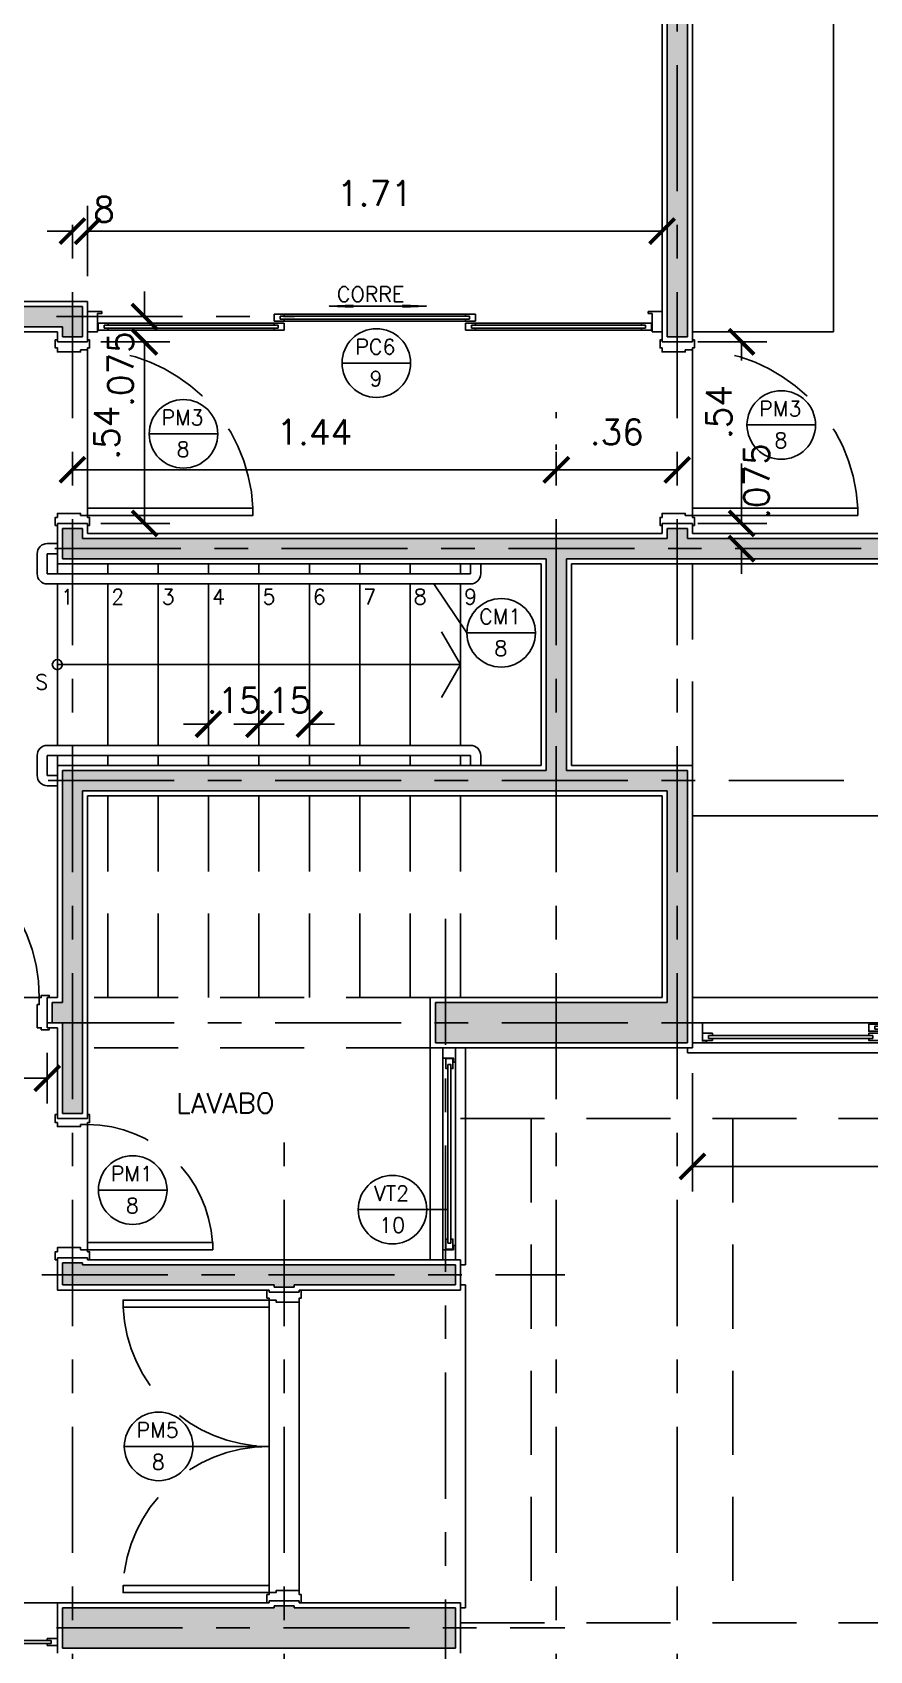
# Model space of a CAD drawing. Header units: millimetres. Extents: x 128 to 761, y 122 to 191.
# Drawn here: x 142.044 to 144.536, y 126.81 to 131.623 of the extents above; entities that cross this region are included whole.
import ezdxf

# ---------------------------------------------------------------- set-up
doc = ezdxf.new("R2010")
doc.units = ezdxf.units.MM
doc.linetypes.add('CENTER', pattern=[0.6, 0.375, -0.075, 0.075, -0.075])
doc.linetypes.add('HIDDEN', pattern=[0.375, 0.25, -0.125])
for name, color, linetype in [('ALV', 5, 'Continuous'), ('CAIX', 2, 'Continuous'), ('CAIXN', 7, 'Continuous'), ('COTAS', 1, 'Continuous'), ('EIXOS', 141, 'CENTER'), ('LPROJ', 7, 'HIDDEN'), ('LVISTA02', 1, 'Continuous'), ('NOTAS', 2, 'Continuous'), ('REVEST', 2, 'Continuous'), ('SOLID', 8, 'Continuous'), ('TEXT', 3, 'Continuous')]:
    doc.layers.add(name, color=color, linetype=linetype)
doc.styles.add('60-50', font='romans.shx', dxfattribs={"height": 0.075})
doc.styles.add('80-50', font='romans.shx', dxfattribs={"height": 0.1})
doc.dimstyles.new('50', dxfattribs={"dimtxt": 0.1, "dimasz": 2.5, "dimexe": 1.25, "dimexo": 0.625, "dimgap": 0.075, "dimtad": 1, "dimzin": 0, "dimdsep": 46, "dimtxsty": '60-50', "dimcen": 2.5, "dimclrt": 3, "dimadec": 0, "dimazin": 0, "dimtfac": 1, "dimtmove": 0, "dimatfit": 3, "dimfxl": 1, "dimarcsym": 0})

# ---------------------------------------------------------------- blocks, each defined once
blk = doc.blocks.new('*D2')
at = {"layer": 'COTAS', "color": 0, "lineweight": -2}
blk.add_arc((150.1285, 124.9121), 0.5033, 98.5467, 171.4533, dxfattribs=at)
at = {"layer": 'COTAS', "color": 0}
for points in [[(150.0528, 125.4222), (150.0546, 125.3973), (150.1285, 125.4154)], [(149.6433, 124.986), (149.6184, 124.9878), (149.6252, 124.9121)]]:
    blk.add_solid(points, dxfattribs=at)
at = {"layer": 'DEFPOINTS', "color": 0}
for p in [(150.1285, 130.8221), (149.8769, 125.3479), (150.1285, 125.0021), (131.1685, 124.9121), (150.1285, 124.9121)]:
    blk.add_point(p, dxfattribs=at)
at = {"layer": 'COTAS', "color": 3, "insert": (149.6931, 125.3475), "char_height": 0.075, "attachment_point": 5, "rotation": 45, "style": '60-50'}
blk.add_mtext('90.00°', dxfattribs=at)
blk = doc.blocks.new('_ARCHTICK')
at = {"color": 0, "linetype": 'ByBlock', "const_width": 0.15}
blk.add_lwpolyline([(-0.5, -0.5), (0.5, 0.5)], dxfattribs=at)
blk = doc.blocks.new('*D122')
at = {"layer": 'COTAS', "color": 0, "lineweight": -2}
for p, q in [((142.2085, 130.8971), (142.2085, 131.1063)), ((143.9185, 131.0313), (142.2085, 131.0313))]:
    blk.add_line(p, q, dxfattribs=at)
at = {"layer": 'DEFPOINTS', "color": 0}
for p in [(142.2085, 131.0313), (142.2085, 130.8221), (143.9185, 130.7921)]:
    blk.add_point(p, dxfattribs=at)
at = {"layer": 'COTAS', "color": 0, "lineweight": -2, "xscale": 0.075, "yscale": 0.075, "zscale": 0.075, "rotation": 180}
blk.add_blockref('_ARCHTICK', (142.2085, 131.0313), dxfattribs=at)
at = {"layer": 'COTAS', "color": 0, "lineweight": -2, "xscale": 0.075, "yscale": 0.075, "zscale": 0.075}
blk.add_blockref('_ARCHTICK', (143.9185, 131.0313), dxfattribs=at)
at = {"layer": 'COTAS', "color": 3, "insert": (143.0635, 131.1438), "char_height": 0.075, "attachment_point": 5, "style": '60-50'}
blk.add_mtext('1.71', dxfattribs=at)
blk = doc.blocks.new('*D123')
at = {"layer": 'COTAS', "color": 0, "lineweight": -2}
for p, q in [((142.1635, 131.0313), (142.0885, 131.0313)), ((142.2085, 131.0313), (142.2835, 131.0313))]:
    blk.add_line(p, q, dxfattribs=at)
at = {"layer": 'DEFPOINTS', "color": 0}
for p in [(142.1635, 131.0313), (142.1635, 131.0313), (142.2085, 130.8221)]:
    blk.add_point(p, dxfattribs=at)
at = {"layer": 'COTAS', "color": 0, "lineweight": -2, "xscale": 0.075, "yscale": 0.075, "zscale": 0.075}
blk.add_blockref('_ARCHTICK', (142.1635, 131.0313), dxfattribs=at)
at = {"layer": 'COTAS', "color": 0, "lineweight": -2, "xscale": 0.075, "yscale": 0.075, "zscale": 0.075, "rotation": 180}
blk.add_blockref('_ARCHTICK', (142.2085, 131.0313), dxfattribs=at)
at = {"layer": 'COTAS', "color": 3, "insert": (142.2575, 131.0959), "char_height": 0.075, "attachment_point": 5, "style": '60-50'}
blk.add_mtext('8', dxfattribs=at)
blk = doc.blocks.new('*D126')
at = {"layer": 'COTAS', "color": 0, "lineweight": -2}
for p, q in [((142.378, 130.7771), (142.378, 130.8521)), ((142.2479, 130.7021), (142.453, 130.7021)), ((142.378, 130.7021), (142.378, 130.6271))]:
    blk.add_line(p, q, dxfattribs=at)
at = {"layer": 'DEFPOINTS', "color": 0}
for p in [(142.3686, 130.7771), (142.1729, 130.7021), (142.378, 130.7021)]:
    blk.add_point(p, dxfattribs=at)
at = {"layer": 'COTAS', "color": 0, "lineweight": -2, "xscale": 0.075, "yscale": 0.075, "zscale": 0.075}
for p, rotation in [((142.378, 130.7771), 270), ((142.378, 130.7021), 90)]:
    blk.add_blockref('_ARCHTICK', p, dxfattribs=dict(at, rotation=rotation))
at = {"layer": 'COTAS', "color": 3, "insert": (142.3067, 130.621), "char_height": 0.075, "attachment_point": 5, "rotation": 90, "style": '60-50'}
blk.add_mtext('.075', dxfattribs=at)
blk = doc.blocks.new('*D127')
at = {"layer": 'COTAS', "color": 0, "lineweight": -2}
for p, q in [((142.378, 130.7021), (142.378, 130.1621)), ((142.2479, 130.1621), (142.453, 130.1621))]:
    blk.add_line(p, q, dxfattribs=at)
at = {"layer": 'DEFPOINTS', "color": 0}
for p in [(142.1729, 130.7021), (142.1729, 130.1621), (142.378, 130.1621)]:
    blk.add_point(p, dxfattribs=at)
at = {"layer": 'COTAS', "color": 0, "lineweight": -2, "xscale": 0.075, "yscale": 0.075, "zscale": 0.075}
for p, rotation in [((142.378, 130.7021), 90), ((142.378, 130.1621), 270)]:
    blk.add_blockref('_ARCHTICK', p, dxfattribs=dict(at, rotation=rotation))
at = {"layer": 'COTAS', "color": 3, "insert": (142.2655, 130.4321), "char_height": 0.075, "attachment_point": 5, "rotation": 90, "style": '60-50'}
blk.add_mtext('.54', dxfattribs=at)
blk = doc.blocks.new('*D128')
at = {"layer": 'COTAS', "color": 0, "lineweight": -2}
for p, q in [((144.0247, 130.7021), (144.2298, 130.7021)), ((144.1548, 130.7021), (144.1548, 130.647)), ((144.1548, 130.1621), (144.1548, 130.3399)), ((144.0247, 130.1621), (144.2298, 130.1621))]:
    blk.add_line(p, q, dxfattribs=at)
at = {"layer": 'DEFPOINTS', "color": 0}
for p in [(143.9497, 130.7021), (143.9497, 130.1621), (144.1548, 130.1621)]:
    blk.add_point(p, dxfattribs=at)
at = {"layer": 'COTAS', "color": 0, "lineweight": -2, "xscale": 0.075, "yscale": 0.075, "zscale": 0.075}
for p, rotation in [((144.1548, 130.7021), 90), ((144.1548, 130.1621), 270)]:
    blk.add_blockref('_ARCHTICK', p, dxfattribs=dict(at, rotation=rotation))
at = {"layer": 'COTAS', "color": 3, "insert": (144.0873, 130.4934), "char_height": 0.075, "attachment_point": 5, "rotation": 90, "style": '60-50'}
blk.add_mtext('.54', dxfattribs=at)
blk = doc.blocks.new('*D129')
at = {"layer": 'COTAS', "color": 0, "lineweight": -2}
for p, q in [((144.1548, 130.1621), (144.1548, 130.2371)), ((144.1548, 130.0871), (144.1548, 130.0121))]:
    blk.add_line(p, q, dxfattribs=at)
at = {"layer": 'DEFPOINTS', "color": 0}
for p in [(144.1548, 130.1621), (144.1548, 130.0871), (144.1548, 130.0871)]:
    blk.add_point(p, dxfattribs=at)
at = {"layer": 'COTAS', "color": 0, "lineweight": -2, "xscale": 0.075, "yscale": 0.075, "zscale": 0.075}
for p, rotation in [((144.1548, 130.1621), 270), ((144.1548, 130.0871), 90)]:
    blk.add_blockref('_ARCHTICK', p, dxfattribs=dict(at, rotation=rotation))
at = {"layer": 'COTAS', "color": 3, "insert": (144.1996, 130.2882), "char_height": 0.075, "attachment_point": 5, "rotation": 90, "style": '60-50'}
blk.add_mtext('.075', dxfattribs=at)
blk = doc.blocks.new('*D130')
at = {"layer": 'COTAS', "color": 0, "lineweight": -2}
for p, q in [((142.7185, 129.5771), (142.7185, 129.6402)), ((142.5685, 129.5652), (142.4935, 129.5652)), ((142.7185, 129.5652), (142.7935, 129.5652))]:
    blk.add_line(p, q, dxfattribs=at)
at = {"layer": 'DEFPOINTS', "color": 0}
for p in [(142.7185, 129.5652), (142.5685, 129.5021), (142.7185, 129.5021)]:
    blk.add_point(p, dxfattribs=at)
at = {"layer": 'COTAS', "color": 0, "lineweight": -2, "xscale": 0.075, "yscale": 0.075, "zscale": 0.075}
blk.add_blockref('_ARCHTICK', (142.5685, 129.5652), dxfattribs=at)
at = {"layer": 'COTAS', "color": 0, "lineweight": -2, "xscale": 0.075, "yscale": 0.075, "zscale": 0.075, "rotation": 180}
blk.add_blockref('_ARCHTICK', (142.7185, 129.5652), dxfattribs=at)
at = {"layer": 'COTAS', "color": 3, "insert": (142.6435, 129.6361), "char_height": 0.075, "attachment_point": 5, "style": '60-50'}
blk.add_mtext('.15', dxfattribs=at)
blk = doc.blocks.new('*D131')
at = {"layer": 'COTAS', "color": 0, "lineweight": -2}
for p, q in [((143.6035, 130.381), (143.6035, 130.3965)), ((142.1635, 130.3215), (143.6035, 130.3215))]:
    blk.add_line(p, q, dxfattribs=at)
at = {"layer": 'DEFPOINTS', "color": 0}
for p in [(142.1635, 130.306), (143.6035, 130.3215), (143.6035, 130.306)]:
    blk.add_point(p, dxfattribs=at)
at = {"layer": 'COTAS', "color": 0, "lineweight": -2, "xscale": 0.075, "yscale": 0.075, "zscale": 0.075, "rotation": 180}
blk.add_blockref('_ARCHTICK', (142.1635, 130.3215), dxfattribs=at)
at = {"layer": 'COTAS', "color": 0, "lineweight": -2, "xscale": 0.075, "yscale": 0.075, "zscale": 0.075}
blk.add_blockref('_ARCHTICK', (143.6035, 130.3215), dxfattribs=at)
at = {"layer": 'COTAS', "color": 3, "insert": (142.8835, 130.434), "char_height": 0.075, "attachment_point": 5, "style": '60-50'}
blk.add_mtext('1.44', dxfattribs=at)
blk = doc.blocks.new('*D132')
at = {"layer": 'COTAS', "color": 0, "lineweight": -2}
blk.add_line((143.6035, 130.3215), (143.9635, 130.3215), dxfattribs=at)
at = {"layer": 'DEFPOINTS', "color": 0}
for p in [(143.6035, 130.306), (143.9635, 130.3215), (143.9635, 130.3215)]:
    blk.add_point(p, dxfattribs=at)
at = {"layer": 'COTAS', "color": 0, "lineweight": -2, "xscale": 0.075, "yscale": 0.075, "zscale": 0.075, "rotation": 180}
blk.add_blockref('_ARCHTICK', (143.6035, 130.3215), dxfattribs=at)
at = {"layer": 'COTAS', "color": 0, "lineweight": -2, "xscale": 0.075, "yscale": 0.075, "zscale": 0.075}
blk.add_blockref('_ARCHTICK', (143.9635, 130.3215), dxfattribs=at)
at = {"layer": 'COTAS', "color": 3, "insert": (143.7835, 130.434), "char_height": 0.075, "attachment_point": 5, "style": '60-50'}
blk.add_mtext('.36', dxfattribs=at)
blk = doc.blocks.new('*D135')
at = {"layer": 'COTAS', "color": 0, "lineweight": -2}
for p, q in [((142.0885, 128.5871), (142.0885, 128.4372)), ((141.5485, 128.5122), (141.7065, 128.5122)), ((142.0885, 128.5122), (142.0137, 128.5122))]:
    blk.add_line(p, q, dxfattribs=at)
at = {"layer": 'DEFPOINTS', "color": 0}
for p in [(141.5485, 128.6621), (142.0885, 128.6621), (142.0885, 128.5122)]:
    blk.add_point(p, dxfattribs=at)
at = {"layer": 'COTAS', "color": 0, "lineweight": -2, "xscale": 0.075, "yscale": 0.075, "zscale": 0.075, "rotation": 180}
blk.add_blockref('_ARCHTICK', (141.5485, 128.5122), dxfattribs=at)
at = {"layer": 'COTAS', "color": 0, "lineweight": -2, "xscale": 0.075, "yscale": 0.075, "zscale": 0.075}
blk.add_blockref('_ARCHTICK', (142.0885, 128.5122), dxfattribs=at)
at = {"layer": 'COTAS', "color": 3, "insert": (141.8601, 128.5797), "char_height": 0.075, "attachment_point": 5, "style": '60-50'}
blk.add_mtext('.54', dxfattribs=at)
blk = doc.blocks.new('*D137')
at = {"layer": 'COTAS', "color": 0, "lineweight": -2}
for p, q in [((144.0085, 128.5271), (144.0085, 128.1748)), ((145.5985, 128.2498), (144.0085, 128.2498))]:
    blk.add_line(p, q, dxfattribs=at)
at = {"layer": 'DEFPOINTS', "color": 0}
for p in [(144.0085, 128.6021), (145.5985, 128.6021), (144.0085, 128.2498)]:
    blk.add_point(p, dxfattribs=at)
at = {"layer": 'COTAS', "color": 0, "lineweight": -2, "xscale": 0.075, "yscale": 0.075, "zscale": 0.075, "rotation": 180}
blk.add_blockref('_ARCHTICK', (144.0085, 128.2498), dxfattribs=at)
at = {"layer": 'COTAS', "color": 0, "lineweight": -2, "xscale": 0.075, "yscale": 0.075, "zscale": 0.075}
blk.add_blockref('_ARCHTICK', (145.5985, 128.2498), dxfattribs=at)
at = {"layer": 'COTAS', "color": 3, "insert": (144.8035, 128.3623), "char_height": 0.075, "attachment_point": 5, "style": '60-50'}
blk.add_mtext('1.59', dxfattribs=at)
blk = doc.blocks.new('*D146')
at = {"layer": 'COTAS', "color": 0, "lineweight": -2}
for p, q in [((142.8685, 129.5771), (142.8685, 129.6402)), ((142.7185, 129.5652), (142.6435, 129.5652)), ((142.8685, 129.5652), (142.9435, 129.5652))]:
    blk.add_line(p, q, dxfattribs=at)
at = {"layer": 'DEFPOINTS', "color": 0}
for p in [(142.8685, 129.5652), (142.7185, 129.5021), (142.8685, 129.5021)]:
    blk.add_point(p, dxfattribs=at)
at = {"layer": 'COTAS', "color": 0, "lineweight": -2, "xscale": 0.075, "yscale": 0.075, "zscale": 0.075}
blk.add_blockref('_ARCHTICK', (142.7185, 129.5652), dxfattribs=at)
at = {"layer": 'COTAS', "color": 0, "lineweight": -2, "xscale": 0.075, "yscale": 0.075, "zscale": 0.075, "rotation": 180}
blk.add_blockref('_ARCHTICK', (142.8685, 129.5652), dxfattribs=at)
at = {"layer": 'COTAS', "color": 3, "insert": (142.7935, 129.6361), "char_height": 0.075, "attachment_point": 5, "style": '60-50'}
blk.add_mtext('.15', dxfattribs=at)

msp = doc.modelspace()

# ---------------------------------------------------------------- hatches: boundary and pattern name
at = {"layer": 'SOLID'}
h = msp.add_hatch(color=256, dxfattribs=at)
h.paths.add_polyline_path([(141.5035, 133.1471), (141.5035, 133.2071), (140.3635, 133.2071), (140.3635, 133.1471)])
h.paths.add_polyline_path([(140.3635, 130.8071), (140.3635, 130.7471), (141.4435, 130.7471), (141.4435, 130.7171), (141.5035, 130.7171), (141.5035, 130.7471), (142.1335, 130.7471), (142.1335, 130.7171), (142.1935, 130.7171), (142.1935, 130.8071)])
h.paths.add_polyline_path([(141.4435, 129.2624), (141.4435, 128.7818), (141.1818, 128.6771), (141.0835, 128.6771), (141.0835, 128.6171), (141.4435, 128.6171), (141.4435, 127.8971), (141.5035, 127.8971), (141.5035, 128.6771), (141.5335, 128.6771), (141.5335, 128.7371), (141.5035, 128.7371), (141.5035, 130.1471), (141.4435, 130.1471), (141.4435, 129.4271), (141.0835, 129.4271), (141.0835, 129.3671), (141.1818, 129.3671)])
h.paths.add_polyline_path([(140.3635, 126.9371), (140.3635, 126.8171), (141.5035, 126.8171), (141.5035, 126.9371)])
h.paths.add_polyline_path([(142.1335, 126.9371), (142.1335, 126.8171), (143.3035, 126.8171), (143.3035, 126.9371), (142.8235, 126.9371), (142.8235, 126.9431), (142.7635, 126.9431), (142.7635, 126.9371)])
h.paths.add_polyline_path([(142.1935, 127.9571), (142.1935, 127.9631), (142.1335, 127.9631), (142.1335, 127.8971), (142.7635, 127.8971), (142.7635, 127.8911), (142.8235, 127.8911), (142.8235, 127.8971), (143.3035, 127.8971), (143.3035, 127.9571)])
h.paths.add_polyline_path([(143.2435, 128.7371), (143.2435, 128.6171), (143.9935, 128.6171), (143.9935, 129.4271), (143.6335, 129.4271), (143.6335, 130.0571), (145.7815, 130.0571), (145.7815, 130.1171), (145.6735, 130.1171), (145.6735, 130.1471), (145.6135, 130.1471), (145.6135, 130.1171), (143.9935, 130.1171), (143.9935, 130.1471), (143.9335, 130.1471), (143.9335, 130.1171), (142.1935, 130.1171), (142.1935, 130.1471), (142.1335, 130.1471), (142.1335, 130.0571), (143.5735, 130.0571), (143.5735, 129.4271), (142.1335, 129.4271), (142.1335, 128.7371), (142.1035, 128.7371), (142.1035, 128.6771), (142.1335, 128.6771), (142.1335, 128.4071), (142.1935, 128.4071), (142.1935, 129.3671), (143.9335, 129.3671), (143.9335, 128.7371)])
h.paths.add_polyline_path([(143.9935, 133.2266), (143.9335, 133.2266), (143.9335, 130.7171), (143.9935, 130.7171)])
h.paths.add_polyline_path([(143.9935, 134.1071), (143.9335, 134.1071), (143.9335, 133.7966), (143.9935, 133.7966)])

# ---------------------------------------------------------------- linework, layer by layer
at = {"layer": 'ALV'}
for p, q in [((143.9335, 130.7171), (143.9335, 133.2266)), ((143.9935, 130.7171), (143.9935, 133.2266)), ((142.1935, 130.8071), (140.3635, 130.8071)), ((142.1935, 130.8071), (142.1935, 130.7171)), ((142.1335, 130.7471), (141.5035, 130.7471)), ((142.1335, 130.7471), (142.1335, 130.7171)), ((142.1335, 130.7171), (142.1935, 130.7171)), ((143.9335, 130.7171), (143.9935, 130.7171)), ((142.1335, 130.0571), (142.1335, 130.1471)), ((142.1335, 130.1471), (142.1935, 130.1471)), ((142.1935, 130.1171), (142.1935, 130.1471)), ((143.9335, 130.1471), (143.9935, 130.1471)), ((143.9335, 130.1171), (143.9335, 130.1471)), ((143.9935, 130.1171), (143.9935, 130.1471)), ((143.9335, 130.1171), (142.1935, 130.1171)), ((145.6135, 130.1171), (143.9935, 130.1171)), ((143.5735, 130.0571), (142.1335, 130.0571)), ((143.5735, 129.4271), (143.5735, 130.0571)), ((143.6335, 129.4271), (143.6335, 130.0571)), ((145.7815, 130.0571), (143.6335, 130.0571)), ((143.5735, 129.4271), (142.1335, 129.4271)), ((142.1335, 128.7371), (142.1335, 129.4271)), ((143.9935, 129.4271), (143.6335, 129.4271)), ((143.9935, 128.6171), (143.9935, 129.4271)), ((142.1935, 128.4071), (142.1935, 129.3671)), ((143.9335, 129.3671), (142.1935, 129.3671)), ((143.9335, 128.7371), (143.9335, 129.3671)), ((142.1035, 128.6771), (142.1035, 128.7371)), ((142.1035, 128.7371), (142.1335, 128.7371)), ((143.9335, 128.7371), (143.2435, 128.7371)), ((143.2435, 128.7371), (143.2435, 128.6171)), ((142.1035, 128.6771), (142.1335, 128.6771)), ((142.1335, 128.4071), (142.1335, 128.6771)), ((143.9935, 128.6171), (143.2435, 128.6171)), ((142.1935, 128.4071), (142.1335, 128.4071)), ((142.1335, 127.9631), (142.1335, 127.8971)), ((142.1335, 127.9631), (142.1935, 127.9631)), ((142.1935, 127.9631), (142.1935, 127.9571)), ((143.3035, 127.9571), (142.1935, 127.9571)), ((143.3035, 127.9571), (143.3035, 127.8971)), ((142.7635, 127.8971), (142.1335, 127.8971)), ((142.7635, 127.8911), (142.7635, 127.8971)), ((142.8235, 127.8911), (142.7635, 127.8911)), ((143.3035, 127.8971), (142.8235, 127.8971)), ((142.8235, 127.8911), (142.8235, 127.8971)), ((142.1335, 126.9371), (142.1335, 126.8171)), ((142.7635, 126.9371), (142.1335, 126.9371)), ((142.8235, 126.9431), (142.7635, 126.9431)), ((142.7635, 126.9431), (142.7635, 126.9371)), ((142.8235, 126.9431), (142.8235, 126.9371)), ((143.3035, 126.9371), (142.8235, 126.9371)), ((143.3035, 126.9371), (143.3035, 126.8171)), ((143.3035, 126.8171), (142.1335, 126.8171))]:
    msp.add_line(p, q, dxfattribs=at)
at = {"layer": 'CAIX'}
for p, q in [((142.7635, 130.7636), (142.7635, 130.7846)), ((142.7635, 130.7846), (142.7935, 130.7846)), ((142.7935, 130.7786), (142.7815, 130.7786)), ((142.7815, 130.7786), (142.7815, 130.7696)), ((142.7815, 130.7696), (142.7935, 130.7696)), ((142.7935, 130.7846), (142.7935, 130.7786)), ((143.3335, 130.7786), (142.7935, 130.7786)), ((143.3335, 130.7696), (142.7935, 130.7696)), ((142.7935, 130.7696), (142.7935, 130.7636)), ((143.3635, 130.7846), (143.3335, 130.7846)), ((143.3335, 130.7846), (143.3335, 130.7786)), ((143.3335, 130.7786), (143.3455, 130.7786)), ((143.3455, 130.7696), (143.3335, 130.7696)), ((143.3335, 130.7696), (143.3335, 130.7636)), ((143.3455, 130.7786), (143.3455, 130.7696)), ((143.3635, 130.7636), (143.3635, 130.7846)), ((143.9185, 130.7921), (143.8765, 130.7921)), ((143.8765, 130.7921), (143.8765, 130.7861)), ((143.8765, 130.7861), (143.8885, 130.7861)), ((143.8885, 130.7861), (143.8885, 130.7321)), ((142.24, 130.7366), (142.24, 130.7576)), ((142.24, 130.7576), (142.27, 130.7576)), ((142.27, 130.7366), (142.24, 130.7366)), ((142.27, 130.7516), (142.258, 130.7516)), ((142.258, 130.7516), (142.258, 130.7426)), ((142.258, 130.7426), (142.27, 130.7426)), ((142.27, 130.7576), (142.27, 130.7516)), ((142.27, 130.7516), (142.7635, 130.7516)), ((142.27, 130.7426), (142.7635, 130.7426)), ((142.27, 130.7426), (142.27, 130.7366)), ((142.7935, 130.7636), (142.7635, 130.7636)), ((142.7935, 130.7576), (142.7635, 130.7576)), ((142.7635, 130.7576), (142.7635, 130.7516)), ((142.7635, 130.7516), (142.7755, 130.7516)), ((142.7755, 130.7426), (142.7635, 130.7426)), ((142.7635, 130.7426), (142.7635, 130.7366)), ((142.7635, 130.7366), (142.7935, 130.7366)), ((142.7755, 130.7516), (142.7755, 130.7426)), ((142.7935, 130.7366), (142.7935, 130.7576)), ((143.3335, 130.7636), (143.3635, 130.7636)), ((143.3335, 130.7366), (143.3335, 130.7576)), ((143.3335, 130.7576), (143.3635, 130.7576)), ((143.3635, 130.7366), (143.3335, 130.7366)), ((143.3635, 130.7516), (143.3515, 130.7516)), ((143.3515, 130.7516), (143.3515, 130.7426)), ((143.3515, 130.7426), (143.3635, 130.7426)), ((143.3635, 130.7576), (143.3635, 130.7516)), ((143.857, 130.7516), (143.3635, 130.7516)), ((143.857, 130.7426), (143.3635, 130.7426)), ((143.3635, 130.7426), (143.3635, 130.7366)), ((143.887, 130.7576), (143.857, 130.7576)), ((143.857, 130.7576), (143.857, 130.7516)), ((143.857, 130.7516), (143.869, 130.7516)), ((143.869, 130.7426), (143.857, 130.7426)), ((143.857, 130.7426), (143.857, 130.7366)), ((143.857, 130.7366), (143.887, 130.7366)), ((143.869, 130.7516), (143.869, 130.7426)), ((143.887, 130.7366), (143.887, 130.7576)), ((143.8885, 130.7321), (143.9185, 130.7321)), ((142.1185, 130.1021), (142.0885, 130.1021)), ((142.0585, 130.0121), (142.0585, 130.0721)), ((142.0885, 130.0121), (142.0885, 130.0721)), ((142.1185, 130.0721), (142.0885, 130.0721)), ((143.3485, 130.0121), (142.0885, 130.0121)), ((143.3485, 130.0121), (143.3485, 130.0421)), ((143.3785, 130.0121), (143.3785, 130.0421)), ((143.3485, 129.9821), (142.0885, 129.9821)), ((142.0585, 129.4721), (142.0585, 129.4121)), ((143.3485, 129.5021), (142.0885, 129.5021)), ((143.3485, 129.4721), (142.0885, 129.4721)), ((142.0885, 129.4721), (142.0885, 129.4121)), ((143.3485, 129.4721), (143.3485, 129.4421)), ((143.3785, 129.4721), (143.3785, 129.4421)), ((142.1185, 129.4121), (142.0885, 129.4121)), ((142.1185, 129.3821), (142.0885, 129.3821)), ((144.0685, 128.6456), (144.0385, 128.6456)), ((144.0385, 128.6456), (144.0385, 128.6246)), ((144.0385, 128.6246), (144.0685, 128.6246)), ((144.0565, 128.6306), (144.0565, 128.6396)), ((144.0565, 128.6396), (144.0685, 128.6396)), ((144.0685, 128.6306), (144.0565, 128.6306)), ((144.0685, 128.6396), (144.0685, 128.6456)), ((144.0685, 128.6396), (144.5335, 128.6396)), ((144.0685, 128.6306), (144.5335, 128.6306)), ((144.0685, 128.6246), (144.0685, 128.6306)), ((143.281, 128.5405), (143.281, 128.0337)), ((143.29, 128.5405), (143.29, 128.0337)), ((142.0885, 126.8396), (141.5485, 126.8396)), ((142.0885, 126.8306), (141.5485, 126.8306)), ((142.0885, 126.8456), (142.1185, 126.8456)), ((142.0885, 126.8396), (142.0885, 126.8456)), ((142.1005, 126.8396), (142.0885, 126.8396)), ((142.0885, 126.8246), (142.0885, 126.8306)), ((142.0885, 126.8306), (142.1005, 126.8306)), ((142.1185, 126.8246), (142.0885, 126.8246)), ((142.1005, 126.8306), (142.1005, 126.8396))]:
    msp.add_line(p, q, dxfattribs=at)
at = {"layer": 'CAIX', "color": 1}
for p, q in [((143.3335, 130.7846), (142.7935, 130.7846)), ((142.27, 130.7576), (142.7635, 130.7576)), ((142.27, 130.7366), (142.7635, 130.7366)), ((143.3335, 130.7636), (142.7935, 130.7636)), ((143.857, 130.7576), (143.3635, 130.7576)), ((143.857, 130.7366), (143.3635, 130.7366)), ((144.0385, 128.6771), (145.5685, 128.6771)), ((144.0505, 128.6171), (145.5565, 128.6171)), ((143.2659, 128.0021), (143.2659, 128.5721)), ((143.3035, 128.0141), (143.3035, 128.5601))]:
    msp.add_line(p, q, dxfattribs=at)
at = {"layer": 'CAIX'}
for points in [[(142.2085, 130.7921), (142.2505, 130.7921), (142.2505, 130.7861), (142.2385, 130.7861), (142.2385, 130.7321), (142.2085, 130.7321)], [(142.2085, 130.7081), (142.2145, 130.7081), (142.2145, 130.6841), (142.2085, 130.6841), (142.2085, 130.6781), (142.1875, 130.6781), (142.1875, 130.6721), (142.1185, 130.6721), (142.1185, 130.6841), (142.1125, 130.6841), (142.1125, 130.7081), (142.1185, 130.7081)], [(144.0085, 130.7081), (144.0145, 130.7081), (144.0145, 130.6841), (144.0085, 130.6841), (144.0085, 130.6781), (143.9875, 130.6781), (143.9875, 130.6721), (143.9185, 130.6721), (143.9185, 130.6841), (143.9125, 130.6841), (143.9125, 130.7081), (143.9185, 130.7081)], [(142.2085, 130.1561), (142.2145, 130.1561), (142.2145, 130.1801), (142.2085, 130.1801), (142.2085, 130.1861), (142.1875, 130.1861), (142.1875, 130.1921), (142.1185, 130.1921), (142.1185, 130.1801), (142.1125, 130.1801), (142.1125, 130.1561), (142.1185, 130.1561)], [(142.2085, 130.1861), (142.2085, 130.2071), (142.7005, 130.2071), (142.7005, 130.1861), (142.2085, 130.1861)], [(144.0085, 130.1561), (144.0145, 130.1561), (144.0145, 130.1801), (144.0085, 130.1801), (144.0085, 130.1861), (143.9875, 130.1861), (143.9875, 130.1921), (143.9185, 130.1921), (143.9185, 130.1801), (143.9125, 130.1801), (143.9125, 130.1561), (143.9185, 130.1561)], [(144.0085, 130.1861), (144.0085, 130.2071), (144.5005, 130.2071), (144.5005, 130.1861), (144.0085, 130.1861)], [(142.0945, 128.7521), (142.0945, 128.7581), (142.0705, 128.7581), (142.0705, 128.7521), (142.0645, 128.7521), (142.0645, 128.7311), (142.0585, 128.7311), (142.0585, 128.6621), (142.0705, 128.6621), (142.0705, 128.6561), (142.0945, 128.6561), (142.0945, 128.6621)], [(144.0085, 128.6171), (144.0505, 128.6171), (144.0505, 128.6231), (144.0385, 128.6231), (144.0385, 128.6771), (144.0085, 128.6771)], [(143.3035, 128.6021), (143.3035, 128.5601), (143.2975, 128.5601), (143.2975, 128.5721), (143.2659, 128.5721), (143.2659, 128.6021)], [(142.2085, 128.4041), (142.2145, 128.4041), (142.2145, 128.3801), (142.2085, 128.3801), (142.2085, 128.3741), (142.1875, 128.3741), (142.1875, 128.3681), (142.1185, 128.3681), (142.1185, 128.3801), (142.1125, 128.3801), (142.1125, 128.4041), (142.1185, 128.4041)], [(142.2085, 127.9721), (142.2145, 127.9721), (142.2145, 127.9961), (142.2085, 127.9961), (142.2085, 128.0021), (142.1875, 128.0021), (142.1875, 128.0081), (142.1185, 128.0081), (142.1185, 127.9961), (142.1125, 127.9961), (142.1125, 127.9721), (142.1185, 127.9721)], [(142.2085, 128.0021), (142.2085, 128.0231), (142.581, 128.0231), (142.581, 128.0021), (142.2085, 128.0021)], [(143.3035, 127.9721), (143.3035, 128.0141), (143.2975, 128.0141), (143.2975, 128.0021), (143.2659, 128.0021), (143.2659, 127.9721)], [(142.7485, 127.8821), (142.7425, 127.8821), (142.7425, 127.8581), (142.7485, 127.8581), (142.7485, 127.8521), (142.7695, 127.8521), (142.7695, 127.8461), (142.8385, 127.8461), (142.8385, 127.8581), (142.8445, 127.8581), (142.8445, 127.8821), (142.8385, 127.8821)], [(142.7485, 127.8521), (142.7485, 127.8311), (142.314, 127.8311), (142.314, 127.8521), (142.7485, 127.8521)], [(142.7485, 126.9821), (142.7485, 127.0031), (142.314, 127.0031), (142.314, 126.9821), (142.7485, 126.9821)], [(142.7485, 126.9521), (142.7425, 126.9521), (142.7425, 126.9761), (142.7485, 126.9761), (142.7485, 126.9821), (142.7695, 126.9821), (142.7695, 126.9881), (142.8385, 126.9881), (142.8385, 126.9761), (142.8445, 126.9761), (142.8445, 126.9521), (142.8385, 126.9521)]]:
    msp.add_lwpolyline(points, dxfattribs=at)
for points in [[(144.5515, 128.6576), (144.5635, 128.6576), (144.5635, 128.6516), (144.5335, 128.6516), (144.5335, 128.6726), (144.5635, 128.6726), (144.5635, 128.6666), (144.5515, 128.6666)], [(144.5455, 128.6396), (144.5335, 128.6396), (144.5335, 128.6456), (144.5635, 128.6456), (144.5635, 128.6246), (144.5335, 128.6246), (144.5335, 128.6306), (144.5455, 128.6306)], [(143.275, 128.5705), (143.275, 128.5405), (143.281, 128.5405), (143.281, 128.5525), (143.29, 128.5525), (143.29, 128.5405), (143.296, 128.5405), (143.296, 128.5705)], [(143.275, 128.0037), (143.275, 128.0337), (143.281, 128.0337), (143.281, 128.0217), (143.29, 128.0217), (143.29, 128.0337), (143.296, 128.0337), (143.296, 128.0037)]]:
    msp.add_lwpolyline(points, close=True, dxfattribs=at)
at = {"layer": 'CAIX', "color": 8, "linetype": 'HIDDEN'}
for centre, radius, start, end in [((142.2086, 130.1857), 0.4924, 2.4913, 90.0072), ((144.0086, 130.1857), 0.4924, 2.4913, 90.0072), ((141.5721, 128.7522), 0.4924, 359.9928, 87.5087), ((142.2085, 128.0021), 0.372, 3.2361, 90), ((142.7485, 127.8521), 0.435, 182.7671, 270), ((142.7485, 126.9821), 0.435, 90, 177.2329)]:
    msp.add_arc(centre, radius, start, end, dxfattribs=at)
at = {"layer": 'CAIX'}
for centre, start, end in [((142.0885, 130.0721), 90, 180), ((142.0885, 130.0121), 180, 270), ((143.3485, 130.0121), 270, 0), ((142.0885, 129.4721), 90, 180), ((143.3485, 129.4721), 360, 90), ((142.0885, 129.4121), 180, 270)]:
    msp.add_arc(centre, 0.03, start, end, dxfattribs=at)
at = {"layer": 'CAIXN', "color": 8, "ltscale": 0.5}
for p, q in [((142.966, 130.639), (143.17, 130.639)), ((144.171, 130.4549), (144.375, 130.4549)), ((142.3918, 130.4285), (142.5958, 130.4285)), ((143.3375, 129.8367), (143.2387, 129.9821)), ((143.3375, 129.8367), (143.5415, 129.8367)), ((142.2409, 128.1794), (142.4449, 128.1794)), ((143.0139, 128.1212), (143.281, 128.1212)), ((142.3179, 127.4171), (142.7485, 127.4171))]:
    msp.add_line(p, q, dxfattribs=at)
for centre in [(143.068, 130.639), (142.4938, 130.4285), (144.273, 130.4549), (143.4395, 129.8367), (142.3429, 128.1794), (143.1159, 128.1212), (142.4199, 127.4171)]:
    msp.add_circle(centre, 0.102, dxfattribs=at)
at = {"layer": 'EIXOS'}
for p, q in [((143.9635, 126.425), (143.9635, 134.5249)), ((142.1635, 126.425), (142.1635, 131.1396)), ((134.6912, 130.7771), (142.8242, 130.7771)), ((143.6035, 126.425), (143.6035, 130.4932)), ((140.761, 130.0871), (147.466, 130.0871)), ((140.7415, 129.3971), (144.4592, 129.3971)), ((143.2735, 128.9865), (143.2735, 126.425)), ((140.7415, 128.6771), (147.466, 128.6771)), ((142.7935, 126.425), (142.7935, 128.3208)), ((140.7221, 127.9271), (143.6287, 127.9271)), ((134.6912, 126.8771), (143.6287, 126.8771))]:
    msp.add_line(p, q, dxfattribs=at)
at = {"layer": 'LPROJ'}
for p, q in [((144.0085, 129.4421), (144.0085, 130.0421)), ((142.2685, 128.7521), (142.2685, 129.3521)), ((142.4185, 128.7521), (142.4185, 129.3521)), ((142.5685, 128.7521), (142.5685, 129.3521)), ((142.7185, 128.7521), (142.7185, 129.3521)), ((142.8685, 128.7521), (142.8685, 129.3521)), ((143.0185, 128.7521), (143.0185, 129.3521)), ((143.1685, 128.7521), (143.1685, 129.3521)), ((143.3185, 128.7521), (143.3185, 129.3521)), ((143.2285, 128.7521), (142.2085, 128.7521)), ((143.2285, 128.6021), (142.2085, 128.6021)), ((143.3185, 128.3921), (147.1285, 128.3921)), ((143.5285, 128.3921), (143.5285, 126.8921)), ((144.1285, 128.3921), (144.1285, 126.8921)), ((143.3185, 126.8921), (147.1285, 126.8921))]:
    msp.add_line(p, q, dxfattribs=at)
at = {"layer": 'LVISTA02'}
for p, q in [((144.4285, 130.7321), (144.4285, 133.2221)), ((144.4285, 130.7321), (144.0085, 130.7321)), ((142.2085, 130.2071), (142.2085, 130.6781)), ((144.0085, 130.2071), (144.0085, 130.6781)), ((142.1185, 130.0121), (142.1185, 130.0421)), ((142.2685, 130.0121), (142.2685, 130.0421)), ((142.4185, 130.0121), (142.4185, 130.0421)), ((142.5685, 130.0121), (142.5685, 130.0421)), ((142.7185, 130.0121), (142.7185, 130.0421)), ((142.8685, 130.0121), (142.8685, 130.0421)), ((143.0185, 130.0121), (143.0185, 130.0421)), ((143.1685, 130.0121), (143.1685, 130.0421)), ((143.3185, 130.0121), (143.3185, 130.0421)), ((142.1185, 129.5021), (142.1185, 129.9821)), ((142.2685, 129.5021), (142.2685, 129.9821)), ((142.4185, 129.5021), (142.4185, 129.9821)), ((142.5685, 129.5021), (142.5685, 129.9821)), ((142.7185, 129.5021), (142.7185, 129.9821)), ((142.8685, 129.5021), (142.8685, 129.9821)), ((143.0185, 129.5021), (143.0185, 129.9821)), ((143.1685, 129.5021), (143.1685, 129.9821)), ((143.3185, 129.5021), (143.3185, 129.9821)), ((142.1185, 129.4421), (142.1185, 129.4721)), ((142.2685, 129.4421), (142.2685, 129.4721)), ((142.4185, 129.4421), (142.4185, 129.4721)), ((142.5685, 129.4421), (142.5685, 129.4721)), ((142.7185, 129.4421), (142.7185, 129.4721)), ((142.8685, 129.4421), (142.8685, 129.4721)), ((143.0185, 129.4421), (143.0185, 129.4721)), ((143.1685, 129.4421), (143.1685, 129.4721)), ((143.3185, 129.4421), (143.3185, 129.4721)), ((145.2085, 129.2921), (144.0085, 129.2921)), ((141.5935, 128.7521), (142.0645, 128.7521)), ((145.5985, 128.7521), (144.0085, 128.7521)), ((143.2285, 128.6021), (143.2285, 127.9721)), ((143.3335, 128.6021), (143.3335, 127.9571)), ((143.9935, 128.6021), (143.9935, 128.5871)), ((145.6135, 128.5871), (143.9935, 128.5871)), ((142.2085, 128.0231), (142.2085, 128.3741)), ((143.3335, 127.9571), (143.3185, 127.9571)), ((143.3335, 127.8971), (143.3185, 127.8971)), ((143.3335, 126.9371), (143.3335, 127.8971)), ((142.8385, 126.9881), (142.8385, 127.8461)), ((142.7485, 127.0031), (142.7485, 127.8311)), ((141.5185, 126.9521), (142.1185, 126.9521)), ((143.3335, 126.9371), (143.3185, 126.9371))]:
    msp.add_line(p, q, dxfattribs=at)
at = {"layer": 'NOTAS', "color": 1}
msp.add_line((142.9283, 130.8083), (143.2164, 130.8083), dxfattribs=at)
at = {"layer": 'NOTAS', "color": 7}
msp.add_line((142.1185, 129.7421), (143.3185, 129.7421), dxfattribs=at)
at = {"layer": 'NOTAS'}
for points in [[(142.9994, 130.8115), (142.9283, 130.8083), (142.9994, 130.805)], [(143.1453, 130.8115), (143.2164, 130.8083), (143.1453, 130.805)], [(143.2622, 129.8395), (143.3185, 129.7421), (143.2622, 129.6447)]]:
    msp.add_lwpolyline(points, dxfattribs=at)
at = {"layer": 'NOTAS', "color": 7}
msp.add_circle((142.1185, 129.7421), 0.015, dxfattribs=at)
at = {"layer": 'REVEST'}
for p, q in [((143.9185, 130.7021), (143.9185, 133.2416)), ((144.0085, 130.7021), (144.0085, 133.2416)), ((142.2085, 130.8221), (140.3485, 130.8221)), ((142.2085, 130.8221), (142.2085, 130.7021)), ((142.1185, 130.7321), (141.5185, 130.7321)), ((142.1185, 130.7321), (142.1185, 130.7021)), ((142.1185, 130.7021), (142.2085, 130.7021)), ((143.9185, 130.7021), (144.0085, 130.7021)), ((142.1185, 130.0421), (142.1185, 130.1621)), ((142.1185, 130.1621), (142.2085, 130.1621)), ((142.2085, 130.1321), (142.2085, 130.1621)), ((143.9185, 130.1621), (144.0085, 130.1621)), ((143.9185, 130.1321), (143.9185, 130.1621)), ((144.0085, 130.1321), (144.0085, 130.1621)), ((143.9185, 130.1321), (142.2085, 130.1321)), ((145.5985, 130.1321), (144.0085, 130.1321)), ((143.5585, 130.0421), (142.1185, 130.0421)), ((143.5585, 129.4421), (143.5585, 130.0421)), ((145.7965, 130.0421), (143.6485, 130.0421)), ((143.6485, 129.4421), (143.6485, 130.0421)), ((143.5585, 129.4421), (142.1185, 129.4421)), ((142.1185, 128.7521), (142.1185, 129.4421)), ((144.0085, 129.4421), (143.6485, 129.4421)), ((144.0085, 128.6021), (144.0085, 129.4421)), ((143.9185, 129.3521), (142.2085, 129.3521)), ((142.2085, 128.3921), (142.2085, 129.3521)), ((143.9185, 128.7521), (143.9185, 129.3521)), ((142.0885, 128.6621), (142.0885, 128.7521)), ((142.0885, 128.7521), (142.1185, 128.7521)), ((143.9185, 128.7521), (143.2285, 128.7521)), ((143.2285, 128.7521), (143.2285, 128.6021)), ((142.0885, 128.6621), (142.1185, 128.6621)), ((142.1185, 128.3921), (142.1185, 128.6621)), ((144.0085, 128.6021), (143.2285, 128.6021)), ((142.2085, 128.3921), (142.1185, 128.3921)), ((142.1185, 127.9781), (142.1185, 127.8821)), ((142.1185, 127.9781), (142.2085, 127.9781)), ((142.2085, 127.9781), (142.2085, 127.9721)), ((143.3185, 127.9721), (142.2085, 127.9721)), ((143.3185, 127.9721), (143.3185, 127.8821)), ((142.7485, 127.8821), (142.1185, 127.8821)), ((142.7485, 127.8761), (142.7485, 127.8821)), ((143.3185, 127.8821), (142.8385, 127.8821)), ((142.8385, 127.8761), (142.8385, 127.8821)), ((142.8385, 127.8761), (142.7485, 127.8761)), ((142.1185, 126.9521), (142.1185, 126.8021)), ((142.7485, 126.9521), (142.1185, 126.9521)), ((142.8385, 126.9581), (142.7485, 126.9581)), ((142.7485, 126.9581), (142.7485, 126.9521)), ((142.8385, 126.9581), (142.8385, 126.9521)), ((143.3185, 126.9521), (142.8385, 126.9521)), ((143.3185, 126.9521), (143.3185, 126.8021))]:
    msp.add_line(p, q, dxfattribs=at)

# ---------------------------------------------------------------- texts
at = {"layer": 'CAIXN', "color": 2, "ltscale": 0.5, "char_height": 0.045, "attachment_point": 5, "style": '60-50'}
for s, insert in [('PC6', (143.0653, 130.6875)), ('9', (143.0669, 130.5929)), ('PM3', (142.4911, 130.477)), ('PM3', (144.2703, 130.5034)), ('8', (142.4928, 130.3824)), ('8', (144.2719, 130.4088)), ('CM1', (143.4368, 129.8852)), ('8', (143.4384, 129.7906)), ('PM1', (142.3402, 128.2279)), ('VT2', (143.1132, 128.1697)), ('8', (142.3419, 128.1333)), ('10', (143.1148, 128.0751)), ('PM5', (142.4171, 127.4656)), ('8', (142.4188, 127.371))]:
    msp.add_mtext(s, dxfattribs=dict(at, insert=insert))
at = {"layer": 'NOTAS', "style": '60-50'}
msp.add_text('CORRE', height=0.045, dxfattribs=at).set_placement((142.9506, 130.8213))
at = {"layer": 'NOTAS', "color": 1, "style": '60-50'}
for s, p in [('1', (142.129, 129.9214)), ('2', (142.279, 129.9214)), ('3', (142.429, 129.9214)), ('4', (142.579, 129.9214)), ('5', (142.729, 129.9214)), ('6', (142.879, 129.9214)), ('7', (143.029, 129.9214)), ('8', (143.179, 129.9214)), ('9', (143.329, 129.9214)), ('S', (142.0527, 129.6682))]:
    msp.add_text(s, height=0.045, dxfattribs=at).set_placement(p)
at = {"layer": 'TEXT', "style": '80-50'}
msp.add_text('LAVABO', height=0.06, dxfattribs=at).set_placement((142.4721, 128.408))

# ---------------------------------------------------------------- dimensions: what is measured, and where the dimension line sits
at = {"layer": 'COTAS'}
for base, p1, p2, picture, middle in [((142.2085, 131.0313), (143.9185, 130.7921), (142.2085, 130.8221), '*D122', (143.0635, 131.1438)), ((143.6035, 130.3215), (142.1635, 130.306), (143.6035, 130.306), '*D131', (142.8835, 130.434)), ((143.9635, 130.3215), (143.6035, 130.306), (143.9635, 130.3215), '*D132', (143.7835, 130.434)), ((144.0085, 128.2498), (145.5985, 128.6021), (144.0085, 128.6021), '*D137', (144.8035, 128.3623))]:
    dim = msp.add_linear_dim(base=base, p1=p1, p2=p2, dimstyle='50', override={"dimasz": 0.075, "dimexe": 0.075, "dimexo": 0.075, "dimzin": 4, "dimblk1": 'ARCHTICK', "dimblk2": 'ARCHTICK', "dimsah": 1, "dimse1": 1, "dimtofl": 0, "dimtmove": 2}, dxfattribs=at)
    dim.commit()
    dim.dimension.update_dxf_attribs({"geometry": picture, "text_midpoint": middle})
dim = msp.add_linear_dim(base=(142.1635, 131.0313), p1=(142.2085, 130.8221), p2=(142.1635, 131.0313), text='8', dimstyle='50', override={"dimasz": 0.075, "dimexe": 0.075, "dimexo": 0.075, "dimzin": 4, "dimblk1": 'ARCHTICK', "dimblk2": 'ARCHTICK', "dimsah": 1, "dimse1": 1, "dimtofl": 0, "dimtmove": 2}, dxfattribs=at)
dim.commit()
dim.dimension.update_dxf_attribs({"geometry": '*D123', "text_midpoint": (142.2575, 131.0959), "dimtype": 160})
dim = msp.add_angular_dim_2l(base=(149.8769, 125.3479), line1=((150.1285, 125.0021), (150.1285, 130.8221)), line2=((150.1285, 124.9121), (131.1685, 124.9121)), dimstyle='50', override={"dimasz": 0.075, "dimexe": 0.075, "dimexo": 0.25, "dimzin": 4, "dimadec": 2, "dimazin": 1, "dimtmove": 2}, dxfattribs=at)
dim.commit()
dim.dimension.update_dxf_attribs({"geometry": '*D2', "text_midpoint": (149.6931, 125.3475)})
for base, p1, p2, override, picture, middle in [((142.378, 130.7021), (142.3686, 130.7771), (142.1729, 130.7021), {"dimasz": 0.075, "dimexe": 0.075, "dimexo": 0.075, "dimdec": 3, "dimzin": 4, "dimblk1": 'ARCHTICK', "dimblk2": 'ARCHTICK', "dimsah": 1, "dimse1": 1, "dimtofl": 0, "dimtmove": 2}, '*D126', (142.3067, 130.621)), ((144.1548, 130.1621), (143.9497, 130.7021), (143.9497, 130.1621), {"dimasz": 0.075, "dimexe": 0.075, "dimexo": 0.075, "dimzin": 4, "dimblk1": 'ARCHTICK', "dimblk2": 'ARCHTICK', "dimsah": 1, "dimtofl": 0, "dimtmove": 2}, '*D128', (144.0873, 130.4934)), ((144.1548, 130.0871), (144.1548, 130.1621), (144.1548, 130.0871), {"dimasz": 0.075, "dimexe": 0.075, "dimexo": 0.075, "dimdec": 3, "dimzin": 4, "dimblk1": 'ARCHTICK', "dimblk2": 'ARCHTICK', "dimsah": 1, "dimse1": 1, "dimtofl": 0, "dimtmove": 2}, '*D129', (144.1996, 130.2882))]:
    dim = msp.add_linear_dim(base=base, p1=p1, p2=p2, angle=90, dimstyle='50', override=override, dxfattribs=at)
    dim.commit()
    dim.dimension.update_dxf_attribs({"geometry": picture, "text_midpoint": middle, "dimtype": 160})
dim = msp.add_linear_dim(base=(142.378, 130.1621), p1=(142.1729, 130.7021), p2=(142.1729, 130.1621), angle=90, dimstyle='50', override={"dimasz": 0.075, "dimexe": 0.075, "dimexo": 0.075, "dimzin": 4, "dimblk1": 'ARCHTICK', "dimblk2": 'ARCHTICK', "dimsah": 1, "dimse1": 1, "dimtofl": 0, "dimtmove": 2}, dxfattribs=at)
dim.commit()
dim.dimension.update_dxf_attribs({"geometry": '*D127', "text_midpoint": (142.2655, 130.4321)})
for base, p1, p2, picture, middle in [((142.7185, 129.5652), (142.5685, 129.5021), (142.7185, 129.5021), '*D130', (142.6435, 129.6361)), ((142.8685, 129.5652), (142.7185, 129.5021), (142.8685, 129.5021), '*D146', (142.7935, 129.6361)), ((142.0885, 128.5122), (141.5485, 128.6621), (142.0885, 128.6621), '*D135', (141.8601, 128.5797))]:
    dim = msp.add_linear_dim(base=base, p1=p1, p2=p2, dimstyle='50', override={"dimasz": 0.075, "dimexe": 0.075, "dimexo": 0.075, "dimzin": 4, "dimblk1": 'ARCHTICK', "dimblk2": 'ARCHTICK', "dimsah": 1, "dimse1": 1, "dimtofl": 0, "dimtmove": 2}, dxfattribs=at)
    dim.commit()
    dim.dimension.update_dxf_attribs({"geometry": picture, "text_midpoint": middle, "dimtype": 160})

doc.saveas('drawing.dxf')
